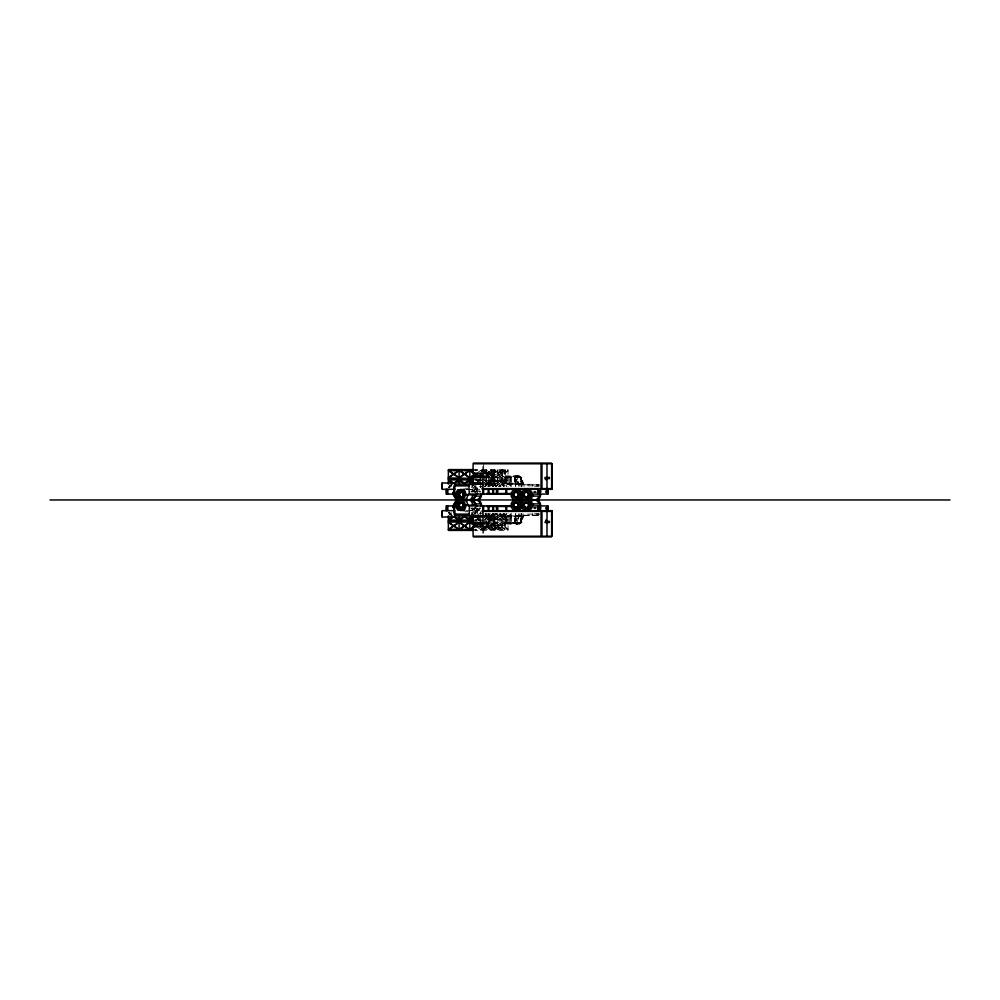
<?xml version="1.0" encoding="UTF-8"?>
<svg xmlns="http://www.w3.org/2000/svg" width="1000" height="1000" viewBox="0 0 1000 1000"><rect width="100%" height="100%" fill="white"/><g stroke="black" fill="none" stroke-linecap="round" stroke-linejoin="round"><path stroke-width="0.75" stroke-dasharray="5 3.75" d="M510.513 513.85L510.312 524.138M511 516.675L511.025 522.712M532.288 515.163L532.312 514.138L533.05 515.2L532.288 515.163L532.65 514.288M532.562 515.163L532.562 513.862L532.625 515.3M534.425 486.238L538.787 486.138L538.413 484.7L538.725 485.863M514.562 478.025L514.575 481.95M515.125 481.75L515.1 477.812M514.562 518.25L514.562 521.975M515.125 521.975L515.125 518.25M515.6 513.663L515.375 522.425L513.062 523.387M515.788 513.663L515.612 518.125M520.788 478.387C522.712 476.838 520.112 487.188 520.788 478.387L520.737 481.4M521.375 486.337L521.55 478.65M521.613 486.337L521.75 477.375L518.475 476.812M520.763 522.188L520.812 517.913L521.712 518.888M521.287 522.188L521.237 517.913M477.463 492.95L477.475 486.15M514.612 478.088L515.525 478.65M515.1 522.188L515.075 518.612M518.638 486.15L519.1 484.212L516.362 476.45C514.325 475.075 519.075 476.5 516.15 475.863M520.8 478.088L521.712 478.65M516.15 524.138L520.65 523.55L524.7 513.85M504.45 486.15L506.15 475.863L519.8 475.863L524.7 486.15M505.175 483.25L505.75 477.5M506.637 477.287L506.112 483.375M488.762 522.688L489.35 516.625M489.5 522.5L490.175 516.75M484.538 524.138L489.6 523.55L491.175 513.85M505.25 516.825L522.4 516.4L522.962 516.888L519.6 522.925M518.638 513.85L519.1 515.788L516 524.138M519.4 524.138L519.913 523.75L506.15 524.138L504.45 513.85M523.625 516.688L522.188 516.625M477.475 513.85L477.463 507.05M477.65 481.625L478.475 479.038M478.363 481.688L479.263 478.85M478.612 481.7L479.5 478.938M518.962 516.663L516.888 523M533.862 508.575L534.275 507.825L536.875 507.825M517.075 522.137L516.962 522.85M515.05 522.312L515.525 521.35M473.475 508.212L472.238 510.538M475.125 508.212L473.888 510.538M521.112 522.137L520.588 523L508.775 523.387L519.05 523.188M515.05 482.088L515.525 481.112M521.237 482.088L521.712 481.112M521.237 522.312L521.712 521.35M509.738 522.925L509.675 516.65M520.938 522.5L505.8 522.413M510.312 475.863L510.513 486.15M519 516.688L520.688 516.625M523.6 483.438L523.638 483.363A151.662 39.25 -89.2 0 0 519.138 483.425L516.888 477M505.838 477.362L520.938 477.5M489.325 522.688L484.575 522.712M505.262 516.763L522.688 516.912L519.925 522.612L505.838 522.638M509.675 483.35L509.787 477.175M490.062 483.225L484.725 483.375M516.587 524.138L517.238 523.75M517.663 524.138L518.3 523.75M485.45 519.237L489.05 516.725L493.925 520.075M491.85 520.075L496.662 516.725L501.538 520.075M481.112 529.412L485.938 526.062L490.8 529.412M494.975 520.075L499.787 516.725L504.663 520.075M484.237 529.412L489.05 526.062L493.925 529.412M491.85 529.412L496.662 526.062L501.538 529.412M494.975 529.412L499.787 526.062L504.663 529.412M450.938 485.213L448.375 487.275L452.962 487.275M490.8 470.588L485.938 473.938L481.112 470.588M475.2 483.275L480.075 479.925M484.975 476.75L488.825 474.1L483.688 470.588L479.837 473.225M493.925 470.588L489.05 473.938L484.237 470.588M501.538 470.588L496.662 473.938L491.85 470.588M485.938 483.275L490.8 479.925M499.55 474.1L494.425 477.638L489.288 474.1L494.425 470.588M504.663 470.588L499.787 473.938L494.975 470.588M484.975 486.087L488.825 483.438L484.975 480.8M493.925 479.925L489.05 483.275L485.45 480.763M492.575 486.087L496.425 483.438L491.3 479.925L486.163 483.438L490.012 486.087M501.538 479.925L496.662 483.275L491.85 479.925M495.7 486.087L499.55 483.438M504.663 479.925L499.787 483.275L494.975 479.925M476.712 515.675L480.562 513.025L485.7 516.562L480.562 520.075L480.562 521.062M490.012 513.913L486.163 516.562L491.3 520.075L496.425 516.562L492.575 513.913M489.288 516.562L493.137 513.913M500.75 513.913L496.9 516.562L502.025 520.075M500.025 516.562L503.875 513.913M489.288 525.9L494.425 522.362L499.55 525.9M502.025 522.362L496.9 525.9L502.025 529.412M500.025 525.9L505.15 522.362M481.763 474.263L486.562 470.962M494.175 470.962L489.375 474.263L494.175 477.55M497.3 470.962L492.5 474.263L497.3 477.55M504.9 470.962L500.1 474.263L504.9 477.55M492.975 486.062L489.375 483.6L494.175 480.3M508.025 470.962L503.225 474.263L508.025 477.55M497.3 480.3L492.5 483.6L496.1 486.062M504.9 480.3L500.1 483.6L503.7 486.062M508.025 480.3L503.225 483.6L506.825 486.062M448.375 487.275L453.738 483.6M476.712 473.225L480.562 470.588L480.562 469.6M481.488 474.075L486.562 470.588L491.938 474.263L486.562 477.938L482.75 475.325M478 481.688L480.562 479.925L480.562 478.938M484.513 477.2L488.812 474.263L483.438 470.588M484.762 477.2L489.05 474.263L494.425 477.938L499.787 474.263L505.15 477.938M487.125 477.938L492.212 474.462L497.3 477.938L502.663 474.263L497.3 470.588L492.212 474.075L487.125 470.588M502.025 470.588L496.9 474.1L502.025 477.638M480.562 487.275L483.787 485.075M504.9 470.588L499.825 474.075L494.738 470.588M505.15 470.588L500.025 474.1L505.15 477.638M494.738 477.938L499.825 474.462M484.513 486.538L488.812 483.6L484.513 480.662M484.762 486.538L489.05 483.6L493.35 486.538M494.425 479.925L489.288 483.438L493.137 486.087M497.863 477.938L502.95 474.462L508.025 477.938L484 477.938M487.638 486.538L491.938 483.6L486.562 479.925M488.4 486.4L492.212 483.787L496.025 486.4M492.375 486.538L496.662 483.6L500.962 486.538M502.025 479.925L496.9 483.438L500.75 486.087M495.25 486.538L499.538 483.6L494.175 479.925L489.087 483.4L485.275 480.8M504.9 479.925L499.825 483.4L494.738 479.925M495.5 486.538L499.787 483.6L504.075 486.538M505.15 479.925L500.025 483.438L503.875 486.087M498.375 486.538L502.663 483.6L497.3 479.925L492.212 483.4L487.125 479.925M499.137 486.4L502.95 483.787L506.763 486.4M472.025 515.337L475.838 512.725M472.238 515.575L475.838 513.112M475.838 520.075L480.125 517.137M476.4 520.075L481.488 516.6M485.938 516.4L490.225 513.462M484.513 519.338L488.812 516.4M489.05 516.4L493.35 513.462M485.275 519.2L489.087 516.6M494.175 519.7L489.375 516.4L492.975 513.938M486.562 520.075L491.938 516.4L487.638 513.462M496.025 513.6L492.212 516.213L488.4 513.6M487.125 520.075L492.212 516.6L497.3 520.075L502.663 516.4L498.375 513.462M496.1 513.938L492.5 516.4L497.3 519.7M482.75 524.675L486.562 522.062L491.938 525.737L486.562 529.412L481.488 525.925M482.962 524.913L486.562 522.45M500.962 513.462L496.662 516.4L492.375 513.462M480.562 530.4L480.562 529.412L485.7 525.9M485.938 525.737L491.3 522.062L496.662 525.737L502.025 522.062M494.175 520.075L499.538 516.4M503.638 513.6L499.825 516.213L496.012 513.6M504.075 513.462L494.425 520.075L484.513 513.462M483.438 529.412L488.812 525.737M489.05 525.737L494.425 522.062M506.763 513.6L502.95 516.213L499.137 513.6M484 529.412L489.087 525.925M494.175 522.45L489.375 525.737L494.175 529.038M497.863 520.075L502.95 516.6L508.025 520.075L472.962 520.075M506.825 513.938L503.225 516.4L508.025 519.7M487.125 529.412L492.212 525.925L497.3 529.412L502.663 525.737L497.3 522.062L492.212 525.538L487.125 522.062M497.3 522.45L492.5 525.737L497.3 529.038M494.175 529.412L499.538 525.737M499.787 525.737L505.15 522.062M494.738 529.412L499.825 525.925M504.9 522.45L500.1 525.737L504.9 529.038M497.863 529.412L502.95 525.925L508.025 529.412L472.962 529.412M508.025 522.45L503.225 525.737L508.025 529.038M517.212 475.863L518.3 476.25L517.663 475.863M518.288 475.863L519.913 476.25L519.3 475.925M519.038 516.638L519.138 516.562A151.662 39.25 89.2 0 0 523.6 516.562L523.638 516.638M532.725 485.775L532.288 484.837L532.312 485.863L533.075 485.625M517.288 483.375L515.188 477.287M517.337 483.6L517.95 483.113L515.237 477.075M538.387 514.288L538.688 515.3L538.725 514.138M510.962 477.075L511.112 483.6M511.025 477.287L511 483.325M488.738 522.938L489.412 516.413M506.6 477.075L506.05 483.6M515.612 522.625L513.35 523.387L515.375 522.425M489.35 483.375L488.762 477.312M489.412 483.587L488.738 477.062M506.05 516.4L506.6 522.925M506.112 516.625L506.637 522.712M511.112 516.4L510.962 522.925M534.412 492.625L535.562 492.3M515.188 522.712L517.288 516.625M515.237 522.925L517.95 516.888L517.337 516.4M475.188 492.625L476.388 492.3M518.475 523.188L521.75 522.625L521.613 513.663M519.1 484.212L539.438 484.438M519.1 515.788L524.237 515.788L504.913 515.788M520.688 483.375L519.138 483.438M506.6 515.788L539.438 515.562M510.05 484.212L524.237 484.212L504.913 484.212M485.138 515.875L488.175 515.788M506.6 484.212L522.55 483.85M524.4 515.237L538.375 515.112M472.713 469.6L508.025 469.6L508.025 486.887M472.962 470.588L508.025 470.588L502.95 474.075L497.863 470.588M485.1 473.188L493.562 473.188L493.562 485.525M482.562 473.9L492.9 473.9M484.538 475.863L489.6 476.45L491.175 486.15M483.638 476.45L489.6 476.45M505.688 476.45L520.65 476.45M482.55 476.6L486.613 476.6L482.688 476.812M484.562 477.062L489.325 477.062L490.175 483.25M484.575 477.287C491.788 473.225 493.237 488.175 484.738 483.587M505.875 477.325L519.925 477.388L522.688 483.088L505.363 483.35M513.062 476.613L515.612 477.375M472.713 478.938L508.025 478.938M472.962 479.925L508.025 479.925L502.95 483.4L497.863 479.925M484.25 483L511.188 483L511.188 486.788M483.35 484.212L490.525 484.212M532.288 484.837L532.925 485.712M518.837 485.875L540.075 485.863M471.362 487.275L480.75 487.275M465.1 488.263L468.162 488.263M472.713 488.263L481.962 488.263M466.05 489.312L481.95 489.312M466.737 489.462L473.888 489.462L475.125 491.788M475.438 489.562L476.525 489.562M536.875 492.175L534.275 492.175L533.862 491.425M533.312 492.475L535.887 492.475M533.312 507.525L535.887 507.525M475.438 510.438L476.525 510.438M466.05 510.688L481.95 510.688M465.1 511.737L468.162 511.737M472.713 511.737L481.962 511.737M450.938 514.788L448.375 512.725L452.962 512.725M471.362 512.725L480.75 512.725M534.425 513.763L538.65 513.763M518.837 514.125L540.075 514.138M483.35 515.788L490.525 515.788M484.738 516.413C493.2 511.613 491.712 527.2 484.562 522.938M484.725 516.625L490.062 516.775M484.25 517L511.188 517L511.188 513.212M515.05 517.913L515.525 518.888M472.713 521.062L508.025 521.062M484 522.062L508.025 522.062L502.95 525.538L497.863 522.062M482.688 523.188L486.613 523.4L482.55 523.4M483.638 523.55L489.6 523.55M505.688 523.55L520.65 523.55M482.562 526.1L492.9 526.1M485.1 526.812L493.562 526.812L493.562 514.475M472.713 530.4L508.025 530.4L508.025 513.112M524.4 484.762L538.375 484.888M485.138 484.125L488.175 484.212M510.05 515.788L522.55 516.15M522.188 483.375L523.725 483.512L520.588 477M519.6 477.075L522.962 483.113L522.4 483.6L505.25 483.175M475.188 507.375L476.388 507.7M534.412 507.375L535.562 507.7M502.025 477.938L496.662 474.263L491.3 477.938L485.938 474.263M484 470.588L489.087 474.075L494.175 470.588L499.538 474.263L494.175 477.938L489.087 474.462M480.562 470.588L485.7 474.1M482.962 475.087L486.562 477.55M489.087 483.787L492.9 486.4M480.562 479.925L485.7 483.438L480.562 486.975L476.712 484.325M485.938 483.6L490.225 486.538M476.4 479.925L481.488 483.4M475.838 479.925L480.125 482.863M472.238 484.425L475.838 486.887M472.025 484.663L475.838 487.275M500.1 516.4L504.9 519.7M495.25 513.462L505.15 520.075M485.275 513.6L489.087 516.213M494.738 522.062L499.825 525.538M480.562 512.725L483.787 514.925M494.175 522.062L505.15 529.412M485.275 522.925L489.087 525.538M478 518.312L480.562 520.075M484.513 522.8L494.425 529.412M481.763 525.737L486.562 529.038M479.837 526.775L483.688 529.412M476.712 526.775L480.562 529.412M448.375 512.725L453.738 516.4M495.7 513.913L499.55 516.562M484.975 513.913L488.825 516.562M485.938 516.725L490.8 520.075M484.975 523.25L488.825 525.9M475.2 516.725L480.075 520.075M516 475.863L516.562 475.925M472.238 489.462L473.475 491.788M516.775 477.113L517.013 477.825M478.612 518.3L479.5 521.062M478.363 518.312L479.263 521.15M477.65 518.375L478.475 520.962M505.175 516.75L505.75 522.5M521.375 513.663L521.55 521.35M521.487 516.525L521.55 518.125M515.612 481.875L515.788 486.337M515.413 481.875L515.6 486.337M515.438 483.475L515.375 477.575M520.737 518.6L520.737 521.638M515.138 478.363L515.138 481.4M509.85 483L509.85 485.637M509.85 514.362L509.85 517M505.15 469.6L505.15 485.562M505.15 514.438L505.15 530.4M504.9 469.6L504.9 486.887M504.9 513.112L504.9 530.4M503.6 483L503.6 486.788M503.6 513.212L503.6 517M502.663 483L502.663 485.637M502.663 514.362L502.663 517M502.025 469.6L502.025 485.562M502.025 514.438L502.025 530.4M497.3 469.6L497.3 486.887M497.3 513.112L497.3 530.4M494.425 469.6L494.425 485.562M494.425 514.438L494.425 530.4M494.175 469.6L494.175 486.887M494.175 513.112L494.175 530.4M492.638 473.9L492.638 485.662M492.638 514.338L492.638 526.1M491.3 469.6L491.3 485.562M491.3 514.438L491.3 530.4M486.562 469.6L486.562 486.887M486.562 513.112L486.562 530.4M483.688 463.787L483.688 471.85M483.688 528.15L483.688 536.213M483.438 469.6L483.438 470.962M483.438 529.038L483.438 530.4M482.825 466.475L482.825 471.85M482.825 528.15L482.825 533.525M480.763 478.363L480.763 481.4M480.763 518.6L480.763 521.638M480.562 482.738L480.562 488.263M480.562 511.737L480.562 517.263M480.45 478.638L480.45 481.112M480.45 518.888L480.45 521.362M475.838 469.6L475.838 470.962M475.838 478.938L475.838 480.3M475.838 482.863L475.838 488.263M475.838 511.737L475.838 517.137M475.838 519.7L475.838 521.062M475.838 529.038L475.838 530.4M451.25 481.4L451.25 487.275M451.25 512.725L451.25 518.6M450.025 483L450.025 486.95M450.025 513.05L450.025 517M449.637 485.525L449.637 488.05M449.637 511.95L449.637 514.475M474.575 507.825A5.225 4.213 -90 0 1 470.925 510.438M472.35 508.275A3.525 2.85 -90 0 1 470.925 508.75M535.763 508.75A3.525 3.287 -90 0 1 534.113 508.275M470.925 489.562A5.225 4.213 -90 0 1 474.575 492.175M470.925 491.25A3.525 2.85 -90 0 1 472.35 491.725M534.113 491.725A3.525 3.287 -90 0 1 535.763 491.25M472.163 492.175A5.225 5.038 -90 0 1 480.9 492.175M474.825 491.725A3.525 3.413 -90 0 1 478.237 491.725M471.075 492.175A5.225 5.038 -90 0 1 479.812 492.175M472.15 490.262A5.225 5.038 -90 0 1 474 492.175M470.725 489.562A5.225 5.038 -90 0 1 475.087 492.175M480.9 507.825A5.225 5.038 -90 0 1 472.163 507.825M478.237 508.275A3.525 3.413 -90 0 1 474.825 508.275M479.812 507.825A5.225 5.038 -90 0 1 471.075 507.825M474 507.825A5.225 5.038 -90 0 1 472.15 509.738M475.087 507.825A5.225 5.038 -90 0 1 470.725 510.438M519.062 476.613L508.775 476.812L519.062 476.613M476.463 508.938L475.625 511.625L476.463 508.938M496.425 474.1L491.3 477.638L486.163 474.1L491.3 470.588L496.425 474.1M491.3 522.362L486.163 525.9L491.3 529.412L496.425 525.9L491.3 522.362M521.75 522.625L518.475 523.387L521.8 522.625M521.8 477.375L518.475 476.613L521.75 477.375M475.913 488.825L476.463 491.062L475.913 488.825"/><path stroke-width="1.5" d="M477.525 506.463L475.863 505.175L466.275 505.175L464.3 510.538M455.1 515.175L455.138 514.15L455.863 514.288C456.087 515.913 454.45 513.175 455.825 515.312M482.537 511.625L483.05 505.938M454.438 509.525L454.588 512.837M472.25 477.912L472.125 483.462M472.188 478.375L472.825 477.962M472.188 481.375L472.863 481.375M472.912 481.737L472.938 478.363M472.188 518.625L472.825 517.925L473.488 523.013M472.863 521.625L472.825 522.325L472.188 521.625M472.062 516.538L472.275 513.462L472.025 519.075M512.125 494.062L469.363 494.062L468.888 486.575L473.3 476.45L483 475.863M472.85 481.675L472.225 481.788M454.35 508.587L454.613 514.138L469.288 514.138L473.3 523.55L483 524.138M454.613 514.138L454.438 515.1L469.425 515.25M456.788 505.225A5.225 4.213 -90 0 1 463.113 500.7A5.225 4.213 -90 0 1 463.113 509.738A5.225 4.213 -90 0 1 456.788 505.225L457.088 503.975L457.175 505.213M454.487 487.987L454.487 489.913M454.487 510.087L454.487 512.013M458.062 491.763L460.45 489.462M454.338 486.05C455.363 496.95 452.475 489.087 454.613 485.863L469.288 485.863M470.925 481.95L472.275 479.212M472.863 477.825L473.488 476.987M472.225 518.212L472.863 518.625M504.412 506.45L504.613 505.688M454.588 487.163L454.438 490.475M477.525 493.537L475.863 494.825L466.275 494.825L464.3 489.462M512.125 505.938L469.363 505.938L469.288 514.138M454.237 508.525L454.263 513.775M479.288 476.45L479.95 475.863M474.725 475.863L474.225 476.25L474.9 475.863M475.462 475.863L474.975 476.25L475.637 475.863M477.137 475.863L476.637 476.25M478.45 475.863L477.962 476.25L478.638 475.863M479.462 475.863L478.975 476.25M448.925 520.075L453.738 516.725L458.6 520.075M459.65 520.075L464.462 516.725L469.338 520.075M448.925 529.412L453.738 526.062L458.6 529.412M459.65 529.412L464.462 526.062L469.338 529.412M470.387 529.412L475.2 526.062M448.375 477.638L453.5 474.1L448.375 470.588L473.15 470.588M458.6 470.588L453.738 473.938L448.925 470.588M469.338 470.588L464.462 473.938L459.65 470.588M458.6 479.925L453.738 483.275L448.925 479.925M469.338 479.925L464.462 483.275L459.65 479.925M475.438 525.9L479.288 523.25M453.975 483.438L459.1 479.925L464.237 483.438M464.7 483.438L469.837 479.925M453.5 516.562L448.375 520.075L473.15 520.075M464.237 516.562L459.1 520.075L453.975 516.562M478.425 523.525L475.2 525.737L469.837 522.062L464.462 525.737L459.1 522.062L453.738 525.737L448.375 522.062L472.9 522.062M473.425 477.15L472.85 478.075M466.275 494.825L469.363 494.062M482.438 483.338L471.175 483.088L473.975 477.388L482.575 477.287M482.562 483.512L470.913 483.1L473.862 477.188L482.638 477.062M455.1 484.825L455.825 484.688L455.138 485.85L455.1 484.825L455.462 485.763M455.2 494.825L457.663 489.862L464.575 489.462M469.363 505.938L466.275 505.175M469.425 484.75L454.438 484.9L454.613 485.863M473.4 463.075L551.4 463.075M472.962 469.6L448.375 469.6L448.375 484.15M473.15 473.9L482.562 473.9M473.3 476.45L482.238 476.45M448.375 478.938L472.9 478.938M473.15 479.925L448.375 479.925L453.5 483.438M471.962 480.925L471.962 481.875M470.45 483L442.062 483L442.062 489.312L454.363 489.312M469.663 484.212L481.838 484.212M455.825 484.688L455.6 485.712M482.562 488.612L541.05 488.612L541.05 463.787L473.1 463.787L473.1 473.188L482.962 473.188L482.962 488.612M482.3 489.312L552.3 489.312M446.625 490.975L446.625 492.375M452.8 492.463L455.662 492.463M452.8 492.675L455.725 492.675M486.512 493.512L495.55 493.512M507.1 493.55L511.375 493.55M453.65 494.062L446.112 494.062L446.112 489.312M452.8 494.338L455.725 494.338M452.8 494.55L457.287 494.55M454.725 494.825L457.812 494.825M475.062 496.087L480.913 496.087L480.913 494.062M530.825 496.087L539.913 496.087L539.913 494.062M50 499.963L950 499.963M475.062 503.913L480.913 503.913L480.913 505.938M530.825 503.913L539.913 503.913L539.913 505.938M454.725 505.175L457.812 505.175M452.8 505.45L457.287 505.45M452.8 505.662L455.725 505.662M453.65 505.938L446.112 505.938L446.112 510.688M486.512 506.488L495.55 506.488M507.1 506.45L511.375 506.45M452.8 507.325L455.725 507.325M452.8 507.537L455.662 507.537M446.625 507.625L446.625 509.025M454.363 510.688L442.062 510.688L442.062 517L470.45 517M464.575 510.538L457.663 510.138L455.2 505.175M482.3 510.688L552.3 510.688M482.562 511.388L541.05 511.388L541.05 536.213L473.1 536.213L473.1 526.812L482.962 526.812L482.962 511.388M469.663 515.788L481.838 515.788M448.375 521.062L472.9 521.062M482.575 522.712L473.975 522.612L471.175 516.912L482.438 516.663M482.638 522.938L473.862 522.812L470.913 516.9L482.562 516.487M473.3 523.55L482.238 523.55M474.4 523.75L474.9 524.138M478.137 523.75L478.638 524.138M473.15 526.1L482.562 526.1M473.15 529.412L448.375 529.412L453.5 525.9L448.375 522.362M472.962 530.4L448.375 530.4L448.375 515.85M473.4 536.925L551.4 536.925M460.45 510.538L458.062 508.237M478.425 476.475L475.2 474.263L469.837 477.938L464.462 474.263L459.1 477.938L453.738 474.263L448.375 477.938L472.863 478.375M464.7 516.562L469.837 520.075M475.438 474.1L479.288 476.75M470.387 470.588L475.2 473.938M479.462 524.138L478.8 523.75L479.288 524.138M477.137 524.138L476.463 523.75L476.962 524.138M475.637 524.138L474.975 523.75L475.462 524.138M479.288 523.55L479.95 524.138M483.05 494.062L482.537 488.375M504.412 493.55L504.613 494.312M470.925 518.05L472.275 520.788M457.175 494.787L457.088 496.025L456.763 494.787A5.225 4.213 -90 0 1 463.113 490.262A5.225 4.213 -90 0 1 463.113 499.3A5.225 4.213 -90 0 1 456.788 494.775M472.062 483.462L472.275 486.325M551.638 463.787L551.638 488.612M551.638 511.388L551.638 536.213M548.225 489.312L548.225 494.062L533.325 494.062L533.325 496.087M548.225 510.688L548.225 505.938L533.325 505.938L533.325 503.913M547.612 489.312L547.612 494.062M547.612 505.938L547.612 510.688M547.025 490.975L547.025 492.375M547.025 507.625L547.025 509.025M547 463.787L547 488.612M547 511.388L547 536.213M546.525 490.975L546.525 492.375M546.525 507.625L546.525 509.025M540.212 490.975L540.212 492.375M540.212 507.625L540.212 509.025M539.712 490.975L539.712 492.375M539.712 507.625L539.712 509.025M539.225 490.975L539.225 492.375M539.225 507.625L539.225 509.025M538.587 489.312L538.587 494.062M538.587 505.938L538.587 510.688M537.975 489.312L537.975 494.062M537.975 505.938L537.975 510.688M506.737 489.312L506.737 493.512L497.75 493.512L497.75 489.312M506.737 510.688L506.737 506.488L497.75 506.488L497.75 510.688M505.9 489.312L505.9 493.512M505.9 506.488L505.9 510.688M496.488 489.312L496.488 494.062M496.488 505.938L496.488 510.688M493.525 489.312L493.525 494.062M493.525 505.938L493.525 510.688M492.775 489.312L492.775 494.062M492.775 505.938L492.775 510.688M488.938 489.312L488.938 494.062M488.938 505.938L488.938 510.688M488.188 489.312L488.188 494.062M488.188 505.938L488.188 510.688M483.638 489.312L483.638 494.062M483.638 505.938L483.638 510.688M480.562 473.413L480.562 476.225M480.562 523.775L480.562 526.587M476.2 494.062L476.2 496.087M476.2 503.913L476.2 505.938M472.025 518.125L472.113 521.638M469.837 469.6L469.837 484.15M469.837 515.85L469.837 530.4M465.1 469.6L465.1 470.588M465.1 529.412L465.1 530.4M462.225 469.6L462.225 470.588M462.225 529.412L462.225 530.4M461.975 469.6L461.975 470.588M461.975 529.412L461.975 530.4M459.1 469.6L459.1 484.15M459.1 515.85L459.1 530.4M454.375 469.6L454.375 470.588M454.375 529.412L454.375 530.4M454.237 494.062L454.237 496.087M454.237 503.913L454.237 505.938M451.488 469.6L451.488 470.588M451.488 529.412L451.488 530.4M451.25 469.6L451.25 470.588M451.25 529.412L451.25 530.4M447.85 489.312L447.85 494.062M447.85 505.938L447.85 510.688M446.763 489.312L446.763 494.062M446.763 505.938L446.763 510.688M442.25 483L442.25 488.263M442.25 511.737L442.25 517M475.138 505.225A5.225 4.213 -90 0 0 470.925 500A5.225 4.213 -90 0 0 475.138 494.775M466.337 500.7A5.225 4.213 -90 0 1 472.65 505.225M472.65 494.775A5.225 4.213 -90 0 1 466.337 499.3M467.7 505.225A5.225 4.213 -90 0 0 463.488 500A5.225 4.213 -90 0 0 467.7 494.775M463.488 510.438A5.225 4.213 -90 0 1 461.375 509.738M461.375 490.262A5.225 4.213 -90 0 1 463.488 489.562M521.625 502.6A5.225 4.862 -90 0 0 517.413 500A5.225 4.862 -90 0 0 521.625 497.4M522.275 505.213A5.225 4.862 -90 0 1 514.975 509.738M525.212 509.738A5.225 4.862 -90 0 0 532.35 506.562A5.225 4.862 -90 0 0 527.65 500A5.225 4.862 -90 0 0 532.35 493.438A5.225 4.862 -90 0 0 525.212 490.262M521.575 500.688A5.225 4.862 -90 0 1 524.012 500A5.225 4.862 -90 0 1 521.575 499.312M540.625 505.213A5.225 4.862 -90 0 0 535.763 500A5.225 4.862 -90 0 0 540.625 494.787M531.8 500.688A5.225 4.862 -90 0 1 538.45 502.6M514.975 490.262A5.225 4.862 -90 0 1 522.275 494.787M538.45 497.4A5.225 4.862 -90 0 1 531.8 499.312M532.962 499.312A5.225 4.525 -90 0 1 528.45 499.312M481.575 494.787A5.225 5.038 -90 0 1 476.525 500A5.225 5.038 -90 0 1 481.575 505.213M479.812 497.4A5.225 5.038 -90 0 1 472.925 499.312M467.362 499.312A5.225 5.038 -90 0 1 464.837 500A5.225 5.038 -90 0 1 467.362 500.688M474.675 494.787A5.225 5.038 -90 0 1 472.15 499.312M475.763 494.787A5.225 5.038 -90 0 1 473.237 499.312M453.988 494.787A5.225 5.038 -90 0 0 459.038 500A5.225 5.038 -90 0 0 453.988 505.213M457.325 497.837A3.525 3.413 -90 0 1 455.625 494.787M457.6 499.312A5.225 5.038 -90 0 1 455.75 497.4M528.45 500.688A5.225 4.525 -90 0 1 532.962 500.688M472.925 500.688A5.225 5.038 -90 0 1 479.812 502.6M472.15 500.688A5.225 5.038 -90 0 1 474.675 505.213M473.237 500.688A5.225 5.038 -90 0 1 475.763 505.213M455.625 505.213A3.525 3.413 -90 0 1 457.325 502.163M455.75 502.6A5.225 5.038 -90 0 1 457.6 500.688M459.575 503.975L459.312 505.225L459.575 503.975M462.975 505.225L463.05 506.463L462.975 505.225M514.075 503.975L513.763 505.213L514.075 503.975M518.013 505.213L518.088 506.463L518.013 505.213M524.312 493.537L524 494.787L524.312 493.537M528.237 494.787L528.325 496.025L528.237 494.787M460.487 496.562L461.312 497.262L460.487 496.562M462.325 492.625L461.312 492.287L462.325 492.625M460.487 507.013L459.575 506.463L460.487 507.013M462.325 503.062L462.762 504.188L462.325 503.062M515.125 496.575L516.087 497.275L515.125 496.575M517.25 492.625L516.087 492.3L517.25 492.625M515.125 507L514.075 506.463L515.125 507M517.25 503.062L518.088 503.975L517.25 503.062M525.35 496.575L524.312 496.025L525.35 496.575M527.475 492.625L528.325 493.537L527.475 492.625M525.35 507L526.312 507.7L525.35 507M527.475 503.062L526.312 502.725L527.475 503.062M460.312 492.625L459.875 493.75L460.312 492.625M462.762 495.812L462.325 496.938L462.762 495.812M514.925 492.625L514.075 493.537L514.925 492.625M517.75 495.812L517.25 496.938L517.75 495.812M525.163 503.062L524.312 503.975L525.163 503.062M527.987 506.25L527.475 507.375L527.987 506.25M459.875 495.812L459.312 494.775L459.875 495.812M463.05 493.537L463.325 494.775L463.05 493.537M464.237 474.1L459.1 477.638L453.975 474.1L459.1 470.588L464.237 474.1M474.963 474.1L469.837 477.638L464.7 474.1L469.837 470.588L474.963 474.1M459.1 522.362L453.975 525.9L459.1 529.412L464.237 525.9L459.1 522.362M469.837 522.362L464.7 525.9L469.837 529.412L474.963 525.9L469.837 522.362M514.412 495.812L513.763 494.787L514.412 495.812M518.088 493.537L518.4 494.787L518.088 493.537M524.65 506.25L524 505.213L524.65 506.25M528.325 503.975L528.638 505.213L528.325 503.975M461.312 502.738L460.487 503.438L461.312 502.738M462.15 507.013L461.312 507.713L462.15 507.013M526.312 492.3L525.163 492.625L526.312 492.3M527.275 496.575L526.312 497.275L527.275 496.575M516.087 502.725L514.925 503.062L516.087 502.725M517.05 507L516.087 507.7L517.05 507M552.05 463.787L541.962 463.787L541.962 488.612L552.05 488.612L552.05 463.787M549.412 477.475L544.95 477.475L544.95 478.625L546.275 480.012L546.275 478.625L549.412 478.625L549.412 477.475M540.7 490.975L538.725 490.975L538.725 492.375L540.7 492.375L540.7 490.975M548 490.975L546.038 490.975L546.038 492.375L548 492.375L548 490.975M540.7 507.625L538.725 507.625L538.725 509.025L540.7 509.025L540.7 507.625M548 507.625L546.038 507.625L546.038 509.025L548 509.025L548 507.625M552.05 511.388L541.962 511.388L541.962 536.213L552.05 536.213L552.05 511.388M546.275 519.987L544.95 522.525L549.412 522.525L549.412 521.375L546.275 521.375L546.275 519.987M462.425 508.275A3.525 2.85 -90 0 0 462.425 502.163A3.525 2.85 -90 0 0 458.15 505.225A3.525 2.85 -90 0 0 462.425 508.275M520.112 507.825A5.225 4.862 -90 0 0 515.887 500A5.225 4.862 -90 0 0 511.675 507.825A5.225 4.862 -90 0 0 520.112 507.825M517.537 508.275A3.525 3.287 -90 0 0 517.537 502.163A3.525 3.287 -90 0 0 512.6 505.213A3.525 3.287 -90 0 0 517.537 508.275M528.562 509.738A5.225 4.862 -90 0 0 528.562 500.688A5.225 4.862 -90 0 0 521.263 505.213A5.225 4.862 -90 0 0 528.562 509.738M527.775 508.275A3.525 3.287 -90 0 0 527.775 502.163A3.525 3.287 -90 0 0 522.837 505.213A3.525 3.287 -90 0 0 527.775 508.275M462.425 497.837A3.525 2.85 -90 0 0 462.425 491.725A3.525 2.85 -90 0 0 458.15 494.775A3.525 2.85 -90 0 0 462.425 497.837M518.325 499.312A5.225 4.862 -90 0 0 518.325 490.262A5.225 4.862 -90 0 0 511.025 494.787A5.225 4.862 -90 0 0 518.325 499.312M517.537 497.837A3.525 3.287 -90 0 0 517.537 491.725A3.525 3.287 -90 0 0 512.6 494.787A3.525 3.287 -90 0 0 517.537 497.837M530.337 497.4A5.225 4.862 -90 0 0 526.125 489.562A5.225 4.862 -90 0 0 521.912 497.4A5.225 4.862 -90 0 0 530.337 497.4M527.775 497.837A3.525 3.287 -90 0 0 527.775 491.725A3.525 3.287 -90 0 0 522.837 494.787A3.525 3.287 -90 0 0 527.775 497.837"/></g></svg>
